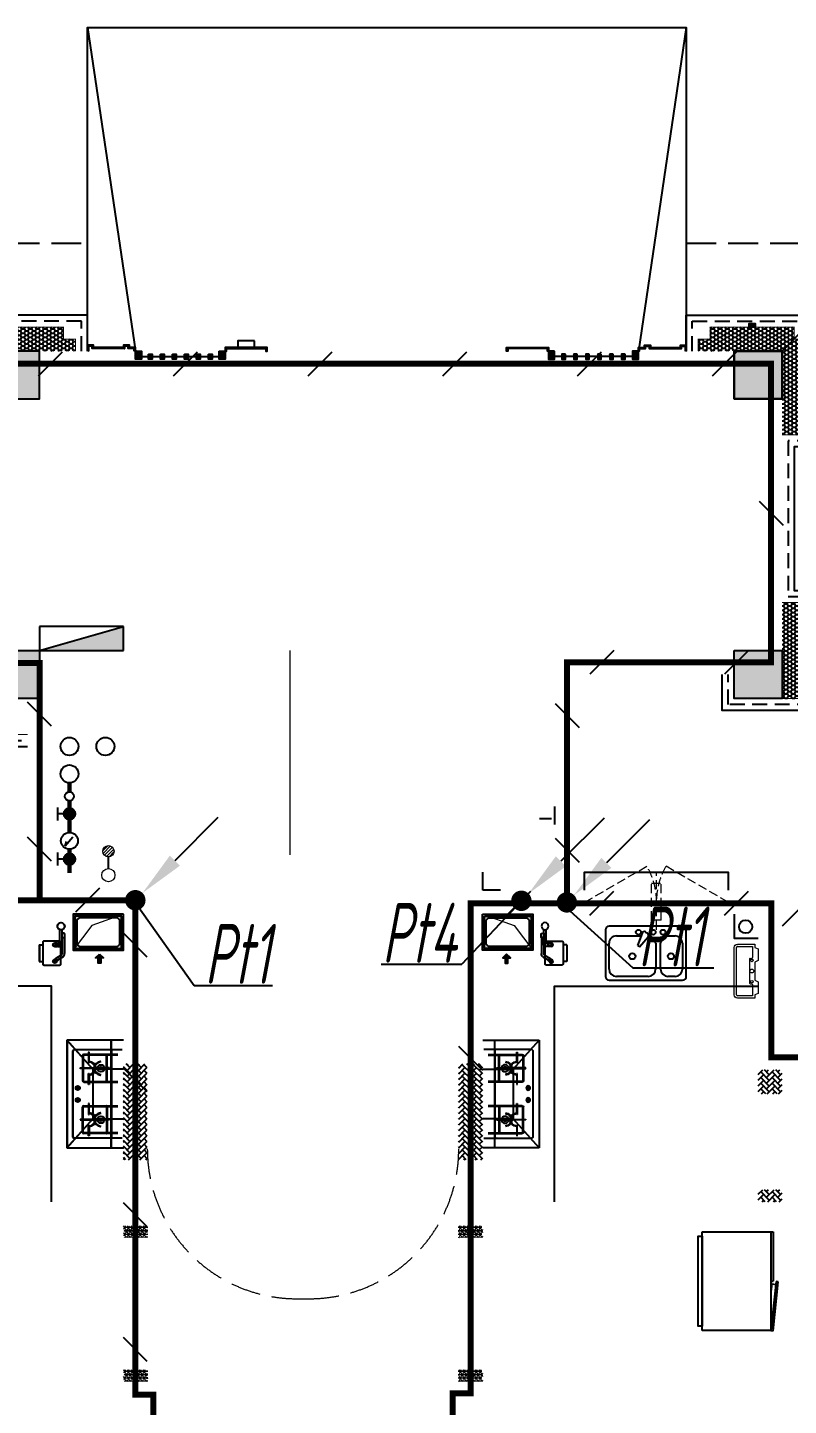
# Model space of a CAD drawing. Extents: x 3443499 to 7125205, y -1700016 to -264854.
# Drawn here: x 3642609 to 3648962, y -900470 to -888970 of the extents above; entities that cross this region are included whole.
import ezdxf
from ezdxf.enums import TextEntityAlignment as Align

# ---------------------------------------------------------------- set-up
doc = ezdxf.new("R2010")
doc.units = 0
doc.header["$LTSCALE"] = 1000
doc.header["$MEASUREMENT"] = 0
for name, pattern in [('CENTER2', [1.125, 0.75, -0.125, 0.125, -0.125]), ('DASH', [0.35, 0.25, -0.1]), ('HIDDEN', [0.375, 0.25, -0.125])]:
    doc.linetypes.add(name, pattern=pattern)
doc.layers.get('0').update_dxf_attribs({"linetype": 'CONTINUOUS'})
for name, color, linetype in [('!!电气', 1, 'CONTINUOUS'), ('!校对', 2, 'CONTINUOUS'), ('A-EQPM-MECH', 191, 'CONTINUOUS'), ('AH-FURNITURE', 1, 'CONTINUOUS'), ('DIM-照明', 7, 'CONTINUOUS'), ('EQUIP_消火栓', 7, 'CONTINUOUS'), ('IP-bath&kitchen-JOHNSON', 4, 'CONTINUOUS'), ('LVTRY', 252, 'CONTINUOUS'), ('LWIRE', 4, 'CONTINUOUS'), ('SHTLN', 4, 'CONTINUOUS'), ('VPIPE-中水', 122, 'CONTINUOUS'), ('VPIPE-凝结', 150, 'CONTINUOUS'), ('VPIPE-消防', 1, 'TG_X'), ('VPIPE-给水', 3, 'TG_J'), ('WIRE-接地', 2, 'CONTINUOUS'), ('保温', 6, 'CONTINUOUS'), ('修改标示', 212, 'CONTINUOUS'), ('卫生间', 6, 'CONTINUOUS'), ('建筑-排气道', 252, 'CONTINUOUS'), ('污水', 3, 'CONTINUOUS'), ('看线', 185, 'CONTINUOUS'), ('立面', 73, 'CONTINUOUS'), ('立面-看线', 251, 'CONTINUOUS'), ('给水', 4, 'CONTINUOUS'), ('铝合金', 144, 'CONTINUOUS')]:
    doc.layers.add(name, color=color, linetype=linetype)
for name, color, linetype, lineweight in [('DIM_SYMB', 252, 'CONTINUOUS', 20), ('EQUIP_地漏', 7, 'CONTINUOUS', 18), ('PUB_HATCH', 8, 'CONTINUOUS', 9), ('STAIR', 252, 'CONTINUOUS', 20), ('VPIPE-废水', 31, 'TG_F', 18), ('WINDOW', 146, 'CONTINUOUS', 20), ('平面-空调室内机', 176, 'CONTINUOUS', 9), ('平面-空调预留孔', 252, 'CONTINUOUS', 15), ('立面-洞口示意', 252, 'CONTINUOUS', 13)]:
    doc.layers.add(name, color=color, linetype=linetype, lineweight=lineweight)
doc.styles.add('DIM_FONT', font='SIMPLEX', dxfattribs={"width": 0.7, "bigfont": 'GBCBIG'})
doc.styles.add('HZTXT', font='gbeitc.shx', dxfattribs={"width": 0.8, "height": 400, "bigfont": 'hztxt.shx'})
doc.styles.get("Standard").update_dxf_attribs({"font": 'gbenor.shx', "bigfont": 'gbcbig.shx'})
doc.styles.add('TG_LINETYPE', font='SIMPLEX', dxfattribs={"width": 0.8, "height": 3, "bigfont": 'HZTXT'})
doc.linetypes.add('TG_F', pattern='A,2,-0.3,["F",TG_LINETYPE,S=0.1,R=0,X=-0.23,Y=-0.15],0', length=2.3)
doc.linetypes.add('TG_J', pattern='A,2,-0.22,["J",TG_LINETYPE,S=0.1,R=0,X=-0.18,Y=-0.15],0', length=2.22)
doc.linetypes.add('TG_X', pattern='A,4,-0.3,["X",TG_LINETYPE,S=0.1,R=0,X=-0.23,Y=-0.15],0', length=4.3)
pattern_1 = [(45, (-503782.47, -516048.46), (0, 47.4157523), [100.584, -33.528]), (135, (-503758.762, -516024.753), (3e-15, 47.4157523), [100.584, -33.528])]
pattern_2 = [(90, (-503782.47, -517398.46), (-16.49778, 1e-15), [9.525, -19.05]), (210, (-503782.47, -517398.46), (8.24889, -14.2874966), [9.525, -19.05]), (150, (-503782.47, -517388.935), (-8.24889, -14.2874966), [9.525, -19.05])]
pattern_3 = [(90, (-503782.47, -518598.46), (-16.49778, 1e-15), [9.525, -19.05]), (210, (-503782.47, -518598.46), (8.24889, -14.2874966), [9.525, -19.05]), (150, (-503782.47, -518588.935), (-8.24889, -14.2874966), [9.525, -19.05])]
pattern_4 = [(45, (-849750.222, -781578.4154), (-2.24506403, 2.24506403), [])]
pattern_5 = [(45, (-661492.7083, -940223.929), (-2.24506403, 2.24506403), [])]
pattern_6 = [(45, (-661392.7083, -940223.93), (-2.24506403, 2.24506403), [])]
pattern_7 = [(45, (-661292.7083, -940223.931), (-2.24506403, 2.24506403), [])]
pattern_8 = [(45, (-661192.7083, -940223.9318), (-2.24506403, 2.24506403), [])]
pattern_9 = [(45, (-661092.7083, -940223.9327), (-2.24506403, 2.24506403), [])]
pattern_10 = [(45, (-660992.7083, -940223.9336), (-2.24506403, 2.24506403), [])]
pattern_11 = [(45, (-661602.709, -940223.9284), (-2.24506403, 2.24506403), [])]
pattern_12 = [(45, (-660902.7057, -940223.9247), (-2.24506403, 2.24506403), [])]
pattern_13 = [(0, (-416917.405, -517160.14), (30.95625, 17.872595), [20.6375, -41.275]), (120, (-416917.405, -517160.14), (-30.9562463, 17.8726014), [20.6375, -41.275]), (60, (-416917.405, -517160.14), (3.7e-06, 35.7451964), [-41.275, 20.6375])]
pattern_14 = [(45, (-661542.4733, -940223.746), (-2.24506403, 2.24506403), [])]

# ---------------------------------------------------------------- blocks, each defined once
blk = doc.blocks.new('$TelecSys$00000008')
blk.add_line((0.4, 0.4), (-0.4, -0.4))
blk = doc.blocks.new('$TelecSys$00000078')
for p, q in [((1.15, 1.15), (0.55, 0.55)), ((0.104, 0.104), (0.104, 0.104)), ((-0.104, -0.104), (-0.104, -0.104))]:
    blk.add_line(p, q)
at = {"const_width": 0.142}
blk.add_lwpolyline([(-0.071, 0, 1), (0.071, 0, 1)], format="xyb", close=True, dxfattribs=at)
blk.add_solid([(0.62, 0.48), (0.48, 0.62), (0.1, 0.1)])
at = {"width": 0.8, "flags": 9}
blk.add_attdef('A', (0, 0), '', height=0.00002, dxfattribs=at)
blk = doc.blocks.new('rtyg7uyhg')
at = {"layer": 'LVTRY'}
for p, q in [((193590, 45458), (193590, 45069)), ((194235, 45489), (193621, 45489)), ((193896, 45430), (193858, 45326)), ((193926, 45440), (193940, 45432)), ((194265, 45069), (194265, 45458)), ((193621, 45131), (193621, 45346)), ((193682, 45407), (193888, 45407)), ((193858, 45326), (193875, 45316)), ((193875, 45316), (193946, 45401)), ((194010, 45346), (194010, 45131)), ((194051, 45131), (194051, 45346)), ((194112, 45407), (194173, 45407)), ((194235, 45346), (194235, 45131)), ((193621, 45039), (194235, 45039)), ((193948, 45069), (193682, 45069)), ((194173, 45069), (194112, 45069))]:
    blk.add_line(p, q, dxfattribs=at)
for centre, radius in [((193866, 45438), 20.5), ((193989, 45438), 20.5), ((194071, 45438), 20.5), ((193815, 45238), 25.6), ((194137, 45238), 25.6)]:
    blk.add_circle(centre, radius, dxfattribs=at)
for centre, radius, start, end in [((193621, 45458), 30.7, 90, 180), ((193916, 45423), 20.5, 60, 159.4623), ((193930, 45414), 20.5, 320.5377, 60), ((194235, 45458), 30.7, 360, 90), ((193682, 45346), 61.4, 90, 180), ((193948, 45346), 61.4, 360, 90), ((194112, 45346), 61.4, 90, 180), ((194173, 45346), 61.4, 360, 90), ((193682, 45131), 61.4, 180, 270), ((193948, 45131), 61.4, 270, 360), ((194112, 45131), 61.4, 180, 270), ((194173, 45131), 61.4, 270, 360), ((193621, 45069), 30.7, 180, 270), ((194235, 45069), 30.7, 270, 360)]:
    blk.add_arc(centre, radius, start, end, dxfattribs=at)
at = {"layer": 'LVTRY', "style": 'DIM_FONT', "width": 0.8, "flags": 9}
for tag in ['YSIZE', 'XSIZE']:
    blk.add_attdef(tag, (193928, 45488), '', height=0.5, rotation=90, dxfattribs=at)
blk = doc.blocks.new('A-Kitchen-7')
at = {"layer": 'LVTRY'}
for p, q in [((-519, 780), (-7, 834)), ((-515, 756), (-519, 780)), ((-4, 811), (-515, 756)), ((515, 756), (-515, 756)), ((-515, 756), (-515, 40)), ((-486, 761), (-485, 756)), ((-29, 767), (-112, 756)), ((-29, 767), (-35, 806)), ((-7, 834), (-4, 811)), ((515, 780), (0, 780)), ((0, 756), (0, 780)), ((515, 756), (515, 780)), ((515, 40), (515, 756)), ((-515, 40), (515, 40))]:
    blk.add_line(p, q, dxfattribs=at)
blk.add_lwpolyline([(-469, 40), (-469, 0), (469, 0), (469, 40)], close=True, dxfattribs=at)
blk = doc.blocks.new('A$C60D053AF')
at = {"layer": 'AH-FURNITURE', "color": 8}
for p, q in [((233, -90), (128, -90)), ((233, -110), (128, -110)), ((193, -71), (328, -71)), ((193, -91), (328, -91)), ((342, -97), (370, -143)), ((356, -83), (384, -129)), ((245, -129), (245, -122)), ((265, -129), (265, -122)), ((255, -281), (255, -251)), ((255, -281), (393, -281)), ((393, -281), (393, -251))]:
    blk.add_line(p, q, dxfattribs=at)
for points in [[(170, -68, 1), (170, -94), (193, -94), (193, -68)], [(234, -251), (414, -251, 0.414214), (424, -241), (424, -111, 0.414214), (414, -101), (234, -101, 0.414214), (224, -111), (224, -241, 0.414214)], [(268, -122), (268, -107, 0.414214), (248, -87), (233, -87), (233, -113), (242, -113), (242, -122)], [(242, -152, 1), (268, -152), (268, -129), (242, -129)], [(384, -161, 1), (402, -143), (386, -127), (368, -145)]]:
    blk.add_lwpolyline(points, format="xyb", close=True, dxfattribs=at)
for centre, radius in [((100, -100), 30), ((255, -152), 15), ((255, -152), 10), ((393, -152), 15), ((393, -152), 10)]:
    blk.add_circle(centre, radius, dxfattribs=at)
for radius in [40, 20]:
    blk.add_arc((328, -111), radius, 45, 90, dxfattribs=at)
blk = doc.blocks.new('FRSDFDGDGDRGDR')
at = {"layer": '平面-空调预留孔', "color": 252}
for p, q in [((699619, 775448), (699746, 775448)), ((699746, 775448), (699746, 775355)), ((699612, 775044), (699612, 775441)), ((699720, 775342), (699720, 775143)), ((699727, 775349), (699740, 775349)), ((699727, 775136), (699740, 775136)), ((699746, 775130), (699746, 775037)), ((699746, 775037), (699619, 775037))]:
    blk.add_line(p, q, dxfattribs=at)
blk.add_lwpolyline([(699766, 775167), (699793, 775154), (699793, 775057), (699766, 775044), (699766, 775018), (699619, 775018, -0.414214), (699593, 775044), (699593, 775441, -0.414214), (699619, 775468), (699766, 775468), (699766, 775441), (699793, 775428), (699793, 775332), (699766, 775318)], format="xyb", close=True, dxfattribs=at)
for centre, radius in [((699740, 775332), 10.6), ((699740, 775243), 15.8), ((699740, 775154), 10.6)]:
    blk.add_circle(centre, radius, dxfattribs=at)
for centre, start, end in [((699619, 775441), 90, 180), ((699727, 775342), 90, 180), ((699740, 775355), 270, 360), ((699727, 775143), 180, 270), ((699740, 775130), 0, 90), ((699619, 775044), 180, 270)]:
    blk.add_arc(centre, 6.6, start, end, dxfattribs=at)
blk = doc.blocks.new('*U161')
h = blk.add_hatch(color=5)
h.set_gradient(color1=(0, 0, 255), rotation=180, tint=1)
h.paths.add_polyline_path([(0, 0), (-6.35, -6.35), (-6.35, -2.159), (-15, -2.159), (-15, 2.159), (-6.35, 2.159), (-6.35, 6.35)])
at = {"color": 0, "linetype": 'Continuous'}
blk.add_lwpolyline([(0, 0), (-6.35, -6.35), (-6.35, -2.159), (-15, -2.159), (-15, 2.159), (-6.35, 2.159), (-6.35, 6.35)], close=True, dxfattribs=at)
blk = doc.blocks.new('sgrsefv')
at = {"layer": 'PUB_HATCH'}
blk.add_hatch(color=252, dxfattribs=at).paths.add_polyline_path([(1112933, 840916), (1112933, 840646), (1113073, 840646), (1113073, 840661), (1112968, 840661), (1112948, 840681), (1112948, 840881), (1112968, 840901), (1113288, 840901), (1113308, 840881), (1113308, 840681), (1113288, 840661), (1113183, 840661), (1113183, 840646), (1113323, 840646), (1113323, 840916)])
at = {"layer": 'LVTRY', "color": 252}
for p, q in [((1113073, 840661), (1113073, 840646)), ((1113183, 840661), (1113183, 840646))]:
    blk.add_line(p, q, dxfattribs=at)
for points in [[(1112918, 840931), (1113338, 840931), (1113338, 840631), (1112918, 840631)], [(1112933, 840916), (1113323, 840916), (1113323, 840646), (1112933, 840646)], [(1113288, 840661), (1112968, 840661), (1112948, 840681), (1112948, 840881), (1112968, 840901), (1113288, 840901), (1113308, 840881), (1113308, 840681), (1113288, 840661)]]:
    blk.add_lwpolyline(points, close=True, dxfattribs=at)
at = {"layer": '立面-洞口示意', "color": 252}
blk.add_lwpolyline([(1112918, 840931), (1113182, 840837), (1113338, 840631)], dxfattribs=at)
at = {"layer": '建筑-排气道', "color": 252, "xscale": -5, "yscale": 5, "zscale": 5, "rotation": 270}
blk.add_blockref('*U161', (1113118, 840599), dxfattribs=at)
blk = doc.blocks.new('GDGDGDRGDG')
at = {"layer": 'IP-bath&kitchen-JOHNSON', "color": 8}
blk.add_lwpolyline([(500282, 526348), (500282, 526148), (500082, 526148)], dxfattribs=at)
at = {"layer": 'LVTRY', "color": 251}
for p, q in [((502128, 525056), (501912, 525298)), ((502382, 525298), (501912, 525298)), ((501912, 525298), (501912, 524398)), ((502282, 524398), (502282, 525298)), ((502382, 525056), (502128, 525056)), ((502128, 525056), (502128, 524640)), ((501912, 524398), (502128, 524640)), ((502128, 524640), (502382, 524640)), ((501912, 524398), (502382, 524398))]:
    blk.add_line(p, q, dxfattribs=at)
at = {"layer": 'LVTRY'}
for p, q in [((501962, 524488), (501962, 525208)), ((501972, 525218), (502372, 525218)), ((502282, 525208), (502282, 524488)), ((502042, 525168), (502042, 524958)), ((502047, 525168), (502047, 524958)), ((502337, 525178), (502052, 525178)), ((502337, 525173), (502052, 525173)), ((502093, 525198), (502093, 525108)), ((502097, 525198), (502093, 525198)), ((502093, 525108), (502097, 525108)), ((502097, 525108), (502097, 525198)), ((502242, 524958), (502242, 525168)), ((502247, 524958), (502247, 525168)), ((502022, 525066), (502150, 525066)), ((502022, 525061), (502022, 525066)), ((502150, 525061), (502022, 525061)), ((502093, 524928), (502093, 525018)), ((502093, 525018), (502097, 525018)), ((502097, 525018), (502097, 524928)), ((502267, 525066), (502140, 525066)), ((502140, 525066), (502140, 525061)), ((502140, 525061), (502267, 525061)), ((502150, 525066), (502150, 525061)), ((502267, 525061), (502267, 525066)), ((502282, 524640), (502282, 525056)), ((501983, 524898), (502022, 524898)), ((502002, 524879), (502002, 524918)), ((502052, 524953), (502337, 524953)), ((502052, 524948), (502337, 524948)), ((502097, 524928), (502093, 524928)), ((501983, 524798), (502022, 524798)), ((502002, 524779), (502002, 524818)), ((502052, 524748), (502337, 524748)), ((502093, 524768), (502093, 524678)), ((502097, 524768), (502093, 524768)), ((502097, 524678), (502097, 524768)), ((502150, 524636), (502022, 524636)), ((502022, 524636), (502022, 524631)), ((502022, 524631), (502150, 524631)), ((502042, 524528), (502042, 524738)), ((502047, 524528), (502047, 524738)), ((502052, 524743), (502337, 524743)), ((502093, 524678), (502097, 524678)), ((502140, 524631), (502140, 524636)), ((502140, 524636), (502267, 524636)), ((502267, 524631), (502140, 524631)), ((502150, 524631), (502150, 524636)), ((502242, 524738), (502242, 524528)), ((502247, 524738), (502247, 524528)), ((502267, 524636), (502267, 524631)), ((502337, 524523), (502052, 524523)), ((502337, 524518), (502052, 524518)), ((502093, 524498), (502093, 524588)), ((502093, 524588), (502097, 524588)), ((502097, 524588), (502097, 524498)), ((502372, 524478), (501972, 524478)), ((502097, 524498), (502093, 524498))]:
    blk.add_line(p, q, dxfattribs=at)
blk.add_lwpolyline([(501782, 523948), (501782, 525748), (500082, 525748)], dxfattribs=at)
for centre, radius in [((502195, 525063), 29.7), ((502195, 525063), 11.7), ((502002, 524898), 17), ((502002, 524798), 17), ((502195, 524633), 29.7), ((502195, 524633), 11.7)]:
    blk.add_circle(centre, radius, dxfattribs=at)
for centre, radius, start, end in [((501972, 525208), 10, 90, 180), ((502272, 525208), 10, 0, 90), ((502052, 525168), 10, 90, 180), ((502052, 525168), 5, 90, 180), ((502095, 525063), 56.7, 2.2742, 87.7258), ((502095, 525063), 52.2, 2.4704, 87.5296), ((502195, 525063), 56.7, 92.2742, 177.7258), ((502195, 525063), 52.2, 92.4704, 177.5296), ((502237, 525168), 10, 0, 90), ((502237, 525168), 5, 0, 90), ((502095, 525063), 56.7, 272.2742, 357.7258), ((502095, 525063), 52.2, 272.4704, 357.5296), ((502195, 525063), 56.7, 182.2742, 267.7258), ((502195, 525063), 52.2, 182.4704, 267.5296), ((502052, 524958), 10, 180, 270), ((502052, 524958), 5, 180, 270), ((502237, 524958), 5, 270, 0), ((502237, 524958), 10, 270, 0), ((502052, 524738), 10, 90, 180), ((502237, 524738), 10, 0, 90), ((502052, 524738), 5, 90, 180), ((502095, 524633), 56.7, 2.2742, 87.7258), ((502095, 524633), 52.2, 2.4704, 87.5296), ((502095, 524633), 56.7, 272.2742, 357.7258), ((502095, 524633), 52.2, 272.4704, 357.5296), ((502195, 524633), 56.7, 92.2742, 177.7258), ((502195, 524633), 56.7, 182.2742, 267.7258), ((502195, 524633), 52.2, 92.4704, 177.5296), ((502195, 524633), 52.2, 182.4704, 267.5296), ((502237, 524738), 5, 0, 90), ((502052, 524528), 10, 180, 270), ((502052, 524528), 5, 180, 270), ((502237, 524528), 5, 270, 0), ((502237, 524528), 10, 270, 0), ((501972, 524488), 10, 180, 270), ((502272, 524488), 10, 270, 0)]:
    blk.add_arc(centre, radius, start, end, dxfattribs=at)
at = {"xscale": -1}
for name, p in [('rtyg7uyhg', (694948, 480760)), ('sgrsefv', (1615301, -314583)), ('FRSDFDGDGDRGDR', (1199875, -249369))]:
    blk.add_blockref(name, p, dxfattribs=at)
at = {"rotation": 270}
blk.add_blockref('A$C60D053AF', (501962, 526348), dxfattribs=at)
at = {"layer": 'LVTRY', "color": 1, "extrusion": (0, 0, -1), "xscale": -0.7999999999883585, "yscale": 0.7999999999883585, "zscale": -0.7999999999883585, "rotation": 270}
blk.add_blockref('A-Kitchen-7', (-500582, 523286), dxfattribs=at)
blk = doc.blocks.new('A$C2705576B')
at = {"layer": '给水'}
h = blk.add_hatch(color=252, dxfattribs=at)
edge = h.paths.add_edge_path()
edge.add_arc((417, -1741), 47.2, 0, 360)
h = blk.add_hatch(color=252, dxfattribs=at)
edge = h.paths.add_edge_path()
edge.add_arc((795, -1741), 47.2, 0, 360)
at = {"layer": '给水', "color": 252}
for p, q in [((363, -1645), (472, -1645)), ((417, -1741), (417, -1645)), ((601, -1768), (525, -1704)), ((525, -1704), (564, -1715)), ((740, -1645), (849, -1645)), ((795, -1741), (795, -1645))]:
    blk.add_line(p, q, dxfattribs=at)
at = {"layer": '给水', "color": 252, "const_width": 35.4}
for points in [[(499, -1741), (302, -1741)], [(903, -1741), (641, -1741)], [(1053, -1741), (978, -1741)]]:
    blk.add_lwpolyline(points, dxfattribs=at)
at = {"layer": '给水', "color": 252}
for centre, radius in [((417, -1741), 47.2), ((570, -1741), 70.8), ((795, -1741), 47.2), ((941, -1741), 37.5)]:
    blk.add_circle(centre, radius, dxfattribs=at)
blk = doc.blocks.new('$TwtSys$00000141')
at = {"color": 1}
for p, q in [((-47, 4), (-5, 46)), ((-47, 4), (-5, 46)), ((-44, -18), (18, 44)), ((-44, -18), (18, 44)), ((-33, -33), (33, 33)), ((-33, -33), (33, 33)), ((-16, -44), (44, 16)), ((-16, -44), (44, 16)), ((6, -46), (46, -6)), ((6, -46), (46, -6))]:
    blk.add_line(p, q, dxfattribs=at)
blk.add_circle((0, 0), 47, dxfattribs=at)
blk.add_circle((0, 0), 47, dxfattribs=at)
blk = doc.blocks.new('dongkong')
at = {"layer": '平面-空调预留孔', "color": 8, "linetype": 'HIDDEN', "ltscale": 0.3}
for p, q in [((-603836, 210821), (-603836, 210511)), ((-603836, 210821), (-603756, 210821)), ((-603796, 210900), (-603796, 210431)), ((-603756, 210821), (-603756, 210511))]:
    blk.add_line(p, q, dxfattribs=at)
blk.add_lwpolyline([(-603756, 210511), (-603836, 210511)], dxfattribs=at)
blk = doc.blocks.new('A$C263B1184')
at = {"layer": '保温', "linetype": 'ByBlock', "ltscale": 10}
h = blk.add_hatch(dxfattribs=at)
h.set_pattern_fill('AR-HBONE', color=251, scale=55)
h.set_pattern_definition([(45, (-1012960.393, -342660.66), (0, 47.4157523), [100.584, -33.528]), (135, (-1012936.685, -342636.954), (3e-15, 47.4157523), [100.584, -33.528])])
h.paths.add_polyline_path([(-3700, 8800), (-3700, 9000), (-3900, 9000), (-3900, 8800)])
h = blk.add_hatch(dxfattribs=at)
h.set_pattern_fill('AR-HBONE', color=251, scale=55)
h.set_pattern_definition(pattern_1)
h.paths.add_polyline_path([(-1200, 8250), (-1200, 9050), (-1400, 9050), (-1400, 8250)])
h = blk.add_hatch(dxfattribs=at)
h.set_pattern_fill('AR-HBONE', color=251, scale=55)
h.set_pattern_definition(pattern_1)
h.paths.add_polyline_path([(1400, 8250), (1400, 9050), (1600, 9050), (1600, 8250)])
h = blk.add_hatch(dxfattribs=at)
h.set_pattern_fill('AR-HBONE', color=251, scale=55)
h.set_pattern_definition([(45, (-1012960.295, -343660.66), (0, 47.4157523), [100.584, -33.528]), (135, (-1012936.587, -343636.954), (3e-15, 47.4157523), [100.584, -33.528])])
h.paths.add_polyline_path([(-3700, 7900), (-3700, 8000), (-3900, 8000), (-3900, 7900)])
at = {"layer": '保温', "linetype": 'Continuous', "ltscale": 10}
h = blk.add_hatch(dxfattribs=at)
h.set_pattern_fill('HEX', color=251, scale=10, angle=90, style=0)
h.set_pattern_definition(pattern_2)
h.paths.add_polyline_path([(-1200, 7600), (-1200, 7700), (-1400, 7700), (-1400, 7600)])
h = blk.add_hatch(dxfattribs=at)
h.set_pattern_fill('HEX', color=251, scale=10, angle=90, style=0)
h.set_pattern_definition(pattern_2)
h.paths.add_polyline_path([(1400, 7600), (1400, 7700), (1600, 7700), (1600, 7600)])
h = blk.add_hatch(dxfattribs=at)
h.set_pattern_fill('HEX', color=251, scale=10, angle=90, style=0)
h.set_pattern_definition(pattern_3)
h.paths.add_polyline_path([(-1200, 6400), (-1200, 6500), (-1400, 6500), (-1400, 6400)])
h = blk.add_hatch(dxfattribs=at)
h.set_pattern_fill('HEX', color=251, scale=10, angle=90, style=0)
h.set_pattern_definition(pattern_3)
h.paths.add_polyline_path([(1400, 6400), (1400, 6500), (1600, 6500), (1600, 6400)])
blk = doc.blocks.new('$TwtSys$00000434')
at = {"color": 252}
for p, q in [((-0.5, 0.5), (-0.5, -0.5)), ((-0.5, -0.5), (0.5, 0.5)), ((0.5, 0.5), (-0.5, 0.5)), ((0.5, -0.5), (0.5, 0.5)), ((-0.5, -0.5), (0.5, -0.5))]:
    blk.add_line(p, q, dxfattribs=at)
blk.add_solid([(0.5, -0.5), (0.5, 0.5), (-0.5, -0.5)], dxfattribs=at)
blk = doc.blocks.new('A$C028C60F5')
at = {"color": 252}
blk.add_lwpolyline([(400, 0), (0, 0), (0, -400), (400, -400)], close=True, dxfattribs=at)
at = {"layer": 'PUB_HATCH', "color": 252}
blk.add_solid([(0, -400), (400, -400), (0, 0), (400, 0)], dxfattribs=at)
blk = doc.blocks.new('A$C7D502F78')
at = {"layer": '修改标示', "ltscale": 2}
blk.add_lwpolyline([(-151, 197), (-11, 197), (-11, 142), (-151, 142)], close=True, dxfattribs=at)
blk = doc.blocks.new('HFGHFHF')
at = {"layer": '卫生间', "color": 252, "linetype": 'DASH'}
for p, q in [((280917, 689157), (281817, 688257)), ((280917, 684357), (281817, 683457))]:
    blk.add_line(p, q, dxfattribs=at)
for points in [[(282617, 689157), (280917, 689157), (280917, 684657), (280917, 684657), (280917, 684357), (272917, 684357), (272917, 683357), (271117, 683357), (271117, 673357), (273767, 673357), (273767, 672157), (297867, 672157), (297867, 673357), (299517, 673357)], [(289317, 687257), (289317, 689157), (287617, 689157)]]:
    blk.add_lwpolyline(points, dxfattribs=at)
blk = doc.blocks.new('A$C3EFA6995')
for p in [(9700, 100), (9700, -2400), (15900, -2400)]:
    blk.add_blockref('A$C028C60F5', p)
at = {"xscale": -1}
blk.add_blockref('A$C028C60F5', (16300, 100), dxfattribs=at)
blk = doc.blocks.new('A$C74FB3979')
at = {"layer": '立面'}
h = blk.add_hatch(dxfattribs=at)
h.set_pattern_fill('ANSI31', color=252, scale=2)
h.set_pattern_definition([(45, (-849550.222, -780508.916), (-2.24506403, 2.24506403), [])])
h.paths.add_polyline_path([(44875, 15057), (44825, 15057), (44825, 15087), (44875, 15087)])
h = blk.add_hatch(dxfattribs=at)
h.set_pattern_fill('ANSI31', color=252, scale=2)
h.set_pattern_definition(pattern_14)
h.paths.add_polyline_path([(39300, 14857), (39700, 14857), (39700, 14887), (39650, 14887), (39650, 14907), (39600, 14907), (39600, 14887), (39350, 14887), (39350, 14907), (39300, 14907)])
h.paths.add_polyline_path([(39310, 14857), (39690, 14857), (39690, 14877), (39640, 14877), (39640, 14897), (39610, 14897), (39610, 14877), (39340, 14877), (39340, 14897), (39310, 14897)])
h = blk.add_hatch(dxfattribs=at)
h.set_pattern_fill('ANSI31', color=252, scale=2)
h.set_pattern_definition(pattern_11)
h.paths.add_polyline_path([(39700, 14857), (39750, 14857), (39750, 14790), (39700, 14790)])
h = blk.add_hatch(dxfattribs=at)
h.set_pattern_fill('ANSI31', color=252, scale=2)
h.set_pattern_definition(pattern_12)
h.paths.add_polyline_path([(40400, 14857), (40450, 14857), (40450, 14790), (40400, 14790)])
h = blk.add_hatch(dxfattribs=at)
h.set_pattern_fill('ANSI31', color=252, scale=2)
h.set_pattern_definition(pattern_4)
edge = h.paths.add_edge_path()
edge.add_line((40450, 14857), (40460, 14857))
edge.add_line((40460, 14857), (40460, 14877))
edge.add_line((40460, 14877), (40790, 14877))
edge.add_line((40790, 14877), (40790, 14857))
edge.add_line((40790, 14857), (40800, 14857))
edge.add_line((40800, 14857), (40800, 14887))
edge.add_line((40800, 14887), (40450, 14887))
edge.add_line((40450, 14887), (40450, 14857))
h = blk.add_hatch(dxfattribs=at)
h.set_pattern_fill('ANSI31', color=252, scale=2)
h.set_pattern_definition(pattern_4)
edge = h.paths.add_edge_path()
edge.add_line((43150, 14857), (43140, 14857))
edge.add_line((43140, 14857), (43140, 14877))
edge.add_line((43140, 14877), (42810, 14877))
edge.add_line((42810, 14877), (42810, 14857))
edge.add_line((42810, 14857), (42800, 14857))
edge.add_line((42800, 14857), (42800, 14887))
edge.add_line((42800, 14887), (43150, 14887))
edge.add_line((43150, 14887), (43150, 14857))
h = blk.add_hatch(dxfattribs=at)
h.set_pattern_fill('ANSI31', color=252, scale=2)
h.set_pattern_definition(pattern_12)
h.paths.add_polyline_path([(43200, 14857), (43150, 14857), (43150, 14790), (43200, 14790)])
h = blk.add_hatch(dxfattribs=at)
h.set_pattern_fill('ANSI31', color=252, scale=2)
h.set_pattern_definition(pattern_11)
h.paths.add_polyline_path([(43900, 14857), (43850, 14857), (43850, 14790), (43900, 14790)])
h = blk.add_hatch(dxfattribs=at)
h.set_pattern_fill('ANSI31', color=252, scale=2)
h.set_pattern_definition(pattern_14)
h.paths.add_polyline_path([(44300, 14857), (43900, 14857), (43900, 14887), (43950, 14887), (43950, 14907), (44000, 14907), (44000, 14887), (44250, 14887), (44250, 14907), (44300, 14907)])
h.paths.add_polyline_path([(44290, 14857), (43910, 14857), (43910, 14877), (43960, 14877), (43960, 14897), (43990, 14897), (43990, 14877), (44260, 14877), (44260, 14897), (44290, 14897)])
h = blk.add_hatch(dxfattribs=at)
h.set_pattern_fill('ANSI31', color=252, scale=2)
h.set_pattern_definition(pattern_5)
h.paths.add_polyline_path([(39810, 14830), (39840, 14830), (39840, 14790), (39810, 14790)])
h = blk.add_hatch(dxfattribs=at)
h.set_pattern_fill('ANSI31', color=252, scale=2)
h.set_pattern_definition(pattern_6)
h.paths.add_polyline_path([(39910, 14830), (39940, 14830), (39940, 14790), (39910, 14790)])
h = blk.add_hatch(dxfattribs=at)
h.set_pattern_fill('ANSI31', color=252, scale=2)
h.set_pattern_definition(pattern_7)
h.paths.add_polyline_path([(40010, 14830), (40040, 14830), (40040, 14790), (40010, 14790)])
h = blk.add_hatch(dxfattribs=at)
h.set_pattern_fill('ANSI31', color=252, scale=2)
h.set_pattern_definition(pattern_8)
h.paths.add_polyline_path([(40110, 14830), (40140, 14830), (40140, 14790), (40110, 14790)])
h = blk.add_hatch(dxfattribs=at)
h.set_pattern_fill('ANSI31', color=252, scale=2)
h.set_pattern_definition(pattern_9)
h.paths.add_polyline_path([(40210, 14830), (40240, 14830), (40240, 14790), (40210, 14790)])
h = blk.add_hatch(dxfattribs=at)
h.set_pattern_fill('ANSI31', color=252, scale=2)
h.set_pattern_definition(pattern_10)
h.paths.add_polyline_path([(40310, 14830), (40340, 14830), (40340, 14790), (40310, 14790)])
h = blk.add_hatch(dxfattribs=at)
h.set_pattern_fill('ANSI31', color=252, scale=2)
h.set_pattern_definition(pattern_10)
h.paths.add_polyline_path([(43290, 14830), (43260, 14830), (43260, 14790), (43290, 14790)])
h = blk.add_hatch(dxfattribs=at)
h.set_pattern_fill('ANSI31', color=252, scale=2)
h.set_pattern_definition(pattern_9)
h.paths.add_polyline_path([(43390, 14830), (43360, 14830), (43360, 14790), (43390, 14790)])
h = blk.add_hatch(dxfattribs=at)
h.set_pattern_fill('ANSI31', color=252, scale=2)
h.set_pattern_definition(pattern_8)
h.paths.add_polyline_path([(43490, 14830), (43460, 14830), (43460, 14790), (43490, 14790)])
h = blk.add_hatch(dxfattribs=at)
h.set_pattern_fill('ANSI31', color=252, scale=2)
h.set_pattern_definition(pattern_7)
h.paths.add_polyline_path([(43590, 14830), (43560, 14830), (43560, 14790), (43590, 14790)])
h = blk.add_hatch(dxfattribs=at)
h.set_pattern_fill('ANSI31', color=252, scale=2)
h.set_pattern_definition(pattern_6)
h.paths.add_polyline_path([(43690, 14830), (43660, 14830), (43660, 14790), (43690, 14790)])
h = blk.add_hatch(dxfattribs=at)
h.set_pattern_fill('ANSI31', color=252, scale=2)
h.set_pattern_definition(pattern_5)
h.paths.add_polyline_path([(43790, 14830), (43760, 14830), (43760, 14790), (43790, 14790)])
at = {"layer": '立面-看线'}
h = blk.add_hatch(dxfattribs=at)
h.set_pattern_fill('HONEY', color=252, scale=13)
h.set_pattern_definition(pattern_13)
h.paths.add_polyline_path([(39100, 14957), (39100, 15057), (38400, 15057), (38400, 14957), (38300, 14957), (38300, 14157), (38500, 14157), (38500, 14857), (39199, 14857), (39199, 14957)])
h = blk.add_hatch(dxfattribs=at)
h.set_pattern_fill('HONEY', color=252, scale=13)
h.set_pattern_definition(pattern_13)
h.paths.add_polyline_path([(44500, 14957), (44500, 15057), (45200, 15057), (45200, 14957), (45300, 14957), (45300, 14157), (45100, 14157), (45100, 14857), (44400, 14857), (44400, 14957)])
h = blk.add_hatch(dxfattribs=at)
h.set_pattern_fill('HONEY', color=252, scale=13)
h.set_pattern_definition([(0, (-417016.767, -520260.14), (30.95625, 17.872595), [20.6375, -41.275]), (120, (-417016.767, -520260.14), (-30.9562463, 17.8726014), [20.6375, -41.275]), (60, (-417016.767, -520260.14), (3.7e-06, 35.7451964), [-41.275, 20.6375])])
h.paths.add_polyline_path([(45100, 12157), (45100, 12157), (45100, 12757), (45299, 12757), (45299, 11957), (45100, 11957)])
at = {"color": 252, "const_width": 8}
for points in [[(38500, 14157), (38300, 14157), (38300, 14957), (38400, 14957), (38400, 15057), (38690, 15057), (38690, 15057), (38810, 15057), (38810, 15057), (39100, 15057), (39100, 14957), (39200, 14957), (39200, 14857)], [(45100, 14157), (45300, 14157), (45300, 14957), (45200, 14957), (45200, 15057), (44910, 15057), (44910, 15057), (44790, 15057), (44790, 15057), (44500, 15057), (44500, 14957), (44400, 14957), (44400, 14857)], [(45100, 12757), (45300, 12757), (45300, 11957), (44700, 11957), (44700, 12157)], [(38500, 12357), (38300, 12357), (38300, 11657), (38800, 11657)]]:
    blk.add_lwpolyline(points, dxfattribs=at)
at = {"layer": 'A-EQPM-MECH', "color": 252}
for points in [[(39300, 14857), (39300, 17557), (44300, 17557), (44300, 14857)], [(39300, 17557), (39700, 14857)], [(44300, 17557), (43900, 14857)]]:
    blk.add_lwpolyline(points, dxfattribs=at)
at = {"layer": 'STAIR', "color": 252}
blk.add_line((40990, 12357), (40990, 10651), dxfattribs=at)
at = {"layer": 'STAIR', "color": 252, "linetype": 'DASH'}
blk.add_lwpolyline([(39800, 8197, 0.414214), (41050, 6947), (41150, 6947, 0.414214), (42400, 8197)], format="xyb", dxfattribs=at)
at = {"layer": 'VPIPE-中水', "color": 252, "linetype": 'Continuous'}
blk.add_circle((44795, 10052), 55, dxfattribs=at)
at = {"layer": 'VPIPE-凝结', "color": 252}
blk.add_line((39475, 10537), (39475, 10635), dxfattribs=at)
at = {"layer": 'VPIPE-废水', "color": 252}
blk.add_circle((39475, 10482), 55, dxfattribs=at)
at = {"layer": 'VPIPE-消防', "color": 252, "linetype": 'Continuous'}
blk.add_circle((39450, 11557), 75, dxfattribs=at)
at = {"layer": 'VPIPE-给水', "color": 252, "linetype": 'Continuous'}
for centre in [(39150, 11557), (39150, 11327)]:
    blk.add_circle(centre, 75, dxfattribs=at)
at = {"layer": 'WINDOW', "color": 252, "linetype": 'DASH', "ltscale": 0.3}
for points in [[(43452, 10257), (43971, 10557, -0.131652), (44052, 10257)], [(44650, 10257), (44130, 10557, 0.131652), (44050, 10257)]]:
    blk.add_lwpolyline(points, format="xyb", dxfattribs=at)
at = {"layer": '看线', "color": 252}
for points in [[(39300, 14857), (39300, 15157), (38200, 15157), (38200, 14057), (38400, 14057), (38400, 12457), (38200, 12457), (38200, 11557), (38800, 11557)], [(44300, 14857), (44300, 15157), (45400, 15157), (45400, 14057), (45200, 14057), (45200, 12857), (45400, 12857), (45400, 11857), (44600, 11857), (44600, 12157)]]:
    blk.add_lwpolyline(points, dxfattribs=at)
at = {"layer": '看线', "color": 252, "linetype": 'HIDDEN', "ltscale": 0.5}
for points in [[(39250, 14857), (39250, 15107), (38250, 15107), (38250, 14107), (38450, 14107), (38450, 12407), (38250, 12407), (38250, 11607), (38800, 11607)], [(44350, 14857), (44350, 15107), (45350, 15107), (45350, 14107), (45150, 14107), (45150, 12807), (45350, 12807), (45350, 11907), (44650, 11907), (44650, 12157)]]:
    blk.add_lwpolyline(points, dxfattribs=at)
at = {"layer": '看线', "color": 252, "ltscale": 0.5}
blk.add_lwpolyline([(43450, 10357), (43450, 10507), (44650, 10507), (44650, 10357)], dxfattribs=at)
at = {"layer": '立面', "color": 252}
for p, q in [((39910, 14830), (39940, 14830)), ((39910, 14790), (39910, 14830)), ((39940, 14790), (39910, 14790)), ((39940, 14830), (39940, 14790)), ((43690, 14830), (43660, 14830)), ((43660, 14830), (43660, 14790)), ((43660, 14790), (43690, 14790)), ((43690, 14790), (43690, 14830))]:
    blk.add_line(p, q, dxfattribs=at)
for points in [[(44875, 15057), (44825, 15057), (44825, 15087), (44875, 15087)], [(39700, 14857), (39750, 14857), (39750, 14790), (39700, 14790)], [(40400, 14857), (40450, 14857), (40450, 14790), (40400, 14790)], [(43200, 14857), (43150, 14857), (43150, 14790), (43200, 14790)], [(43900, 14857), (43850, 14857), (43850, 14790), (43900, 14790)], [(40010, 14830), (40040, 14830), (40040, 14790), (40010, 14790)], [(40110, 14830), (40140, 14830), (40140, 14790), (40110, 14790)], [(40210, 14830), (40240, 14830), (40240, 14790), (40210, 14790)], [(40310, 14830), (40340, 14830), (40340, 14790), (40310, 14790)], [(43290, 14830), (43260, 14830), (43260, 14790), (43290, 14790)], [(43390, 14830), (43360, 14830), (43360, 14790), (43390, 14790)], [(43490, 14830), (43460, 14830), (43460, 14790), (43490, 14790)], [(43590, 14830), (43560, 14830), (43560, 14790), (43590, 14790)]]:
    blk.add_lwpolyline(points, close=True, dxfattribs=at)
for points in [[(40450, 14857), (40460, 14857), (40460, 14877), (40790, 14877), (40790, 14857), (40800, 14857), (40800, 14887), (40450, 14887), (40450, 14857)], [(43150, 14857), (43140, 14857), (43140, 14877), (42810, 14877), (42810, 14857), (42800, 14857), (42800, 14887), (43150, 14887), (43150, 14857)]]:
    blk.add_lwpolyline(points, dxfattribs=at)
at = {"layer": '铝合金', "color": 252}
for p, q in [((39750, 14810), (39810, 14810)), ((39840, 14810), (39910, 14810)), ((39940, 14810), (40010, 14810)), ((40040, 14810), (40110, 14810)), ((40140, 14810), (40210, 14810)), ((40240, 14810), (40310, 14810)), ((40340, 14810), (40400, 14810)), ((43260, 14810), (43200, 14810)), ((43360, 14810), (43290, 14810)), ((43460, 14810), (43390, 14810)), ((43560, 14810), (43490, 14810)), ((43660, 14810), (43590, 14810)), ((43760, 14810), (43690, 14810)), ((43850, 14810), (43790, 14810))]:
    blk.add_line(p, q, dxfattribs=at)
for points in [[(44875, 15057), (44825, 15057), (44825, 15087), (44875, 15087)], [(39700, 14857), (39750, 14857), (39750, 14790), (39700, 14790)], [(40400, 14857), (40450, 14857), (40450, 14790), (40400, 14790)], [(43200, 14857), (43150, 14857), (43150, 14790), (43200, 14790)], [(43900, 14857), (43850, 14857), (43850, 14790), (43900, 14790)], [(39810, 14830), (39840, 14830), (39840, 14790), (39810, 14790)], [(39910, 14830), (39940, 14830), (39940, 14790), (39910, 14790)], [(40010, 14830), (40040, 14830), (40040, 14790), (40010, 14790)], [(40110, 14830), (40140, 14830), (40140, 14790), (40110, 14790)], [(40210, 14830), (40240, 14830), (40240, 14790), (40210, 14790)], [(40310, 14830), (40340, 14830), (40340, 14790), (40310, 14790)], [(43290, 14830), (43260, 14830), (43260, 14790), (43290, 14790)], [(43390, 14830), (43360, 14830), (43360, 14790), (43390, 14790)], [(43490, 14830), (43460, 14830), (43460, 14790), (43490, 14790)], [(43590, 14830), (43560, 14830), (43560, 14790), (43590, 14790)], [(43690, 14830), (43660, 14830), (43660, 14790), (43690, 14790)], [(43790, 14830), (43760, 14830), (43760, 14790), (43790, 14790)]]:
    blk.add_lwpolyline(points, close=True, dxfattribs=at)
for points in [[(39700, 14857), (39700, 14887), (39650, 14887), (39650, 14907), (39600, 14907), (39600, 14887), (39350, 14887), (39350, 14907), (39300, 14907), (39300, 14857)], [(39690, 14857), (39690, 14877), (39640, 14877), (39640, 14897), (39610, 14897), (39610, 14877), (39340, 14877), (39340, 14897), (39310, 14897), (39310, 14857)], [(40450, 14857), (40460, 14857), (40460, 14877), (40790, 14877), (40790, 14857), (40800, 14857), (40800, 14887), (40450, 14887), (40450, 14857)], [(43150, 14857), (43140, 14857), (43140, 14877), (42810, 14877), (42810, 14857), (42800, 14857), (42800, 14887), (43150, 14887), (43150, 14857)], [(43900, 14857), (43900, 14887), (43950, 14887), (43950, 14907), (44000, 14907), (44000, 14887), (44250, 14887), (44250, 14907), (44300, 14907), (44300, 14857)], [(43910, 14857), (43910, 14877), (43960, 14877), (43960, 14897), (43990, 14897), (43990, 14877), (44260, 14877), (44260, 14897), (44290, 14897), (44290, 14857)]]:
    blk.add_lwpolyline(points, dxfattribs=at)
at = {"color": 252, "xscale": -1}
for name, p in [('HFGHFHF', (326916, -673401)), ('A$C3EFA6995', (54800, 14757)), ('GDGDGDRGDG', (544982, -516192)), ('GDGDGDRGDG', (544982, -516192)), ('A$C263B1184', (41200, -143))]:
    blk.add_blockref(name, p, dxfattribs=at)
at = {"color": 252}
for name, p in [('A$C028C60F5', (44700, 14857)), ('GDGDGDRGDG', (-462783, -516192)), ('GDGDGDRGDG', (-462782, -516192))]:
    blk.add_blockref(name, p, dxfattribs=at)
at = {"layer": 'EQUIP_地漏', "color": 252}
blk.add_blockref('$TwtSys$00000141', (39475, 10682), dxfattribs=at)
at = {"layer": 'EQUIP_消火栓', "color": 252, "xscale": 700, "yscale": 200, "zscale": 700}
blk.add_blockref('$TwtSys$00000434', (39250, 12457), dxfattribs=at)
at = {"layer": '修改标示', "color": 252, "ltscale": 2, "xscale": -1}
blk.add_blockref('A$C7D502F78', (40544, 14744), dxfattribs=at)
at = {"layer": '平面-空调室内机', "color": 252, "ltscale": 0.3, "rotation": 180}
blk.add_blockref('dongkong', (-559746, 220927), dxfattribs=at)
at = {"layer": '污水', "color": 252, "rotation": 90.00000000010901}
blk.add_blockref('A$C2705576B', (37409, 10199), dxfattribs=at)

msp = doc.modelspace()

# ---------------------------------------------------------------- linework, layer by layer
at = {"layer": '!!电气', "color": 252}
for p, q in [((3647009.1, -895470.1), (3647009.1, -895620.1)), ((3646884.1, -895570.1), (3646984.1, -895570.1)), ((3646409.1, -896170.1), (3646409.1, -896020.1)), ((3646559.1, -896170.1), (3646409.1, -896170.1))]:
    msp.add_line(p, q, dxfattribs=at)
at = {"layer": 'DIM-照明', "color": 7, "ltscale": 0.8}
for p, q in [((3643519.4, -896287.7), (3644001.2, -896964.8)), ((3646732, -896258.3), (3646235.4, -896786.8)), ((3647079.3, -896289.2), (3647663.9, -896817.9)), ((3645561.6, -896786.8), (3646235.4, -896786.8)), ((3647663.9, -896817.9), (3648337.7, -896817.9)), ((3644001.2, -896964.8), (3644653.7, -896964.8))]:
    msp.add_line(p, q, dxfattribs=at)
at = {"layer": 'DIM_SYMB', "color": 252}
for points in [[(3645509.1, -889562.9, 0, 0, 0), (3645509.1, -890057.7, 64, 0, 0), (3645509.1, -890297.7, 0, 0, 0)], [(3644259.1, -894040.1, 0, 0, 0), (3644259.1, -895750.1, 64, 0, 0), (3644259.1, -895990.1, 0, 0, 0)]]:
    msp.add_lwpolyline(points, format="xyseb", dxfattribs=at)
at = {"layer": 'WIRE-接地', "color": 2, "linetype": 'CENTER2', "const_width": 50}
for points in [[(3658608.6, -897565.5), (3648818.1, -897565.5), (3648818.1, -896278.8), (3647114.1, -896278.8), (3647114.1, -894267.9), (3648817.1, -894267.9), (3648817.1, -891775.8), (3642411.8, -891775.8), (3642411.8, -894274.6), (3642709.5, -894274.6), (3642709.5, -896253.5), (3641018.6, -896253.5), (3641018.6, -896572.8), (3641018.6, -897573.9), (3621414.3, -897573.9)], [(3642709.5, -896253.5), (3643509.1, -896253.5), (3643509.1, -900379), (3643659.1, -900379), (3643659.1, -902470.1), (3644909.1, -902470.1), (3644911.2, -906770.1)], [(3647114.1, -896278.8), (3646309.1, -896278.8), (3646309.1, -898870.1), (3646309.1, -900370.1), (3646159.1, -900370.1), (3646159.1, -902470.1), (3644909.1, -902470.1)]]:
    msp.add_lwpolyline(points, dxfattribs=at)

# ---------------------------------------------------------------- block references
at = {"layer": '!校对'}
msp.add_blockref('A$C74FB3979', (3603809.3, -906526.7), dxfattribs=at)
at = {"layer": 'LWIRE', "color": 2, "xscale": 600, "yscale": 600, "zscale": 600}
for p in [(3643509.1, -896253.5), (3647111.8, -896271.6)]:
    msp.add_blockref('$TelecSys$00000078', p, dxfattribs=at)
at = {"layer": 'LWIRE', "color": 1, "xscale": 600, "yscale": 600, "zscale": 600}
msp.add_blockref('$TelecSys$00000078', (3646732, -896258.3), dxfattribs=at)
at = {"layer": 'SHTLN', "color": 2, "xscale": 250, "yscale": 250, "zscale": 250}
for p, rotation in [((3642801.9, -891775.8), 180), ((3643926.9, -891775.8), 180), ((3645051.9, -891775.8), 180), ((3646176.9, -891775.8), 180), ((3647301.9, -891775.8), 180), ((3648426.9, -891775.8), 180), ((3648817.1, -893021.9), 90), ((3642709.5, -894701.6), 270), ((3647114.1, -894710.8), 90), ((3642709.5, -895826.6), 270), ((3647114.1, -895835.8), 90), ((3646711.6, -896278.8), 180), ((3647403.6, -896278.8), 180), ((3648528.6, -896278.8), 180), ((3643509.1, -896628.8), 270.0000000274794), ((3646309.1, -897574.4), 270), ((3643509.1, -897753.8), 270.0000000274794), ((3643509.1, -898878.8), 270.0000000274794), ((3643509.1, -900003.8), 270.0000000274794)]:
    msp.add_blockref('$TelecSys$00000008', p, dxfattribs=dict(at, rotation=rotation))
for p in [(3647403.1, -894267.9), (3648528.1, -894267.9), (3643109.3, -896253.5)]:
    msp.add_blockref('$TelecSys$00000008', p, dxfattribs=at)

# ---------------------------------------------------------------- texts
at = {"layer": 'DIM-照明', "color": 7, "ltscale": 0.8, "style": 'HZTXT', "width": 0.7}
for s, p in [('Pt4', (3645879.7, -896525)), ('Pt1', (3647982, -896556.1)), ('Pt1', (3644361.7, -896701))]:
    msp.add_text(s, height=500, dxfattribs=at).set_placement(p, align=Align.MIDDLE)

doc.saveas('drawing.dxf')
